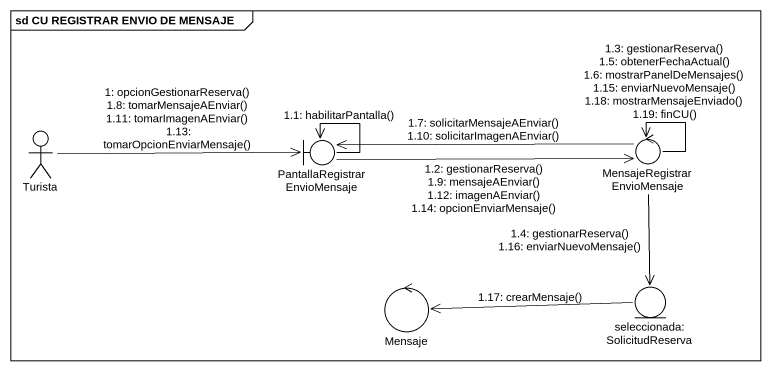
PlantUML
@startuml
mainframe sd CU REGISTRAR ENVIO DE MENSAJE
actor Turista
boundary "PantallaRegistrarEnvioMensaje" as PantallaRegistrarEnvioMensaj
control MensajeRegistrarEnvioMensaje
control Mensaje
entity "seleccionada:SolicitudReserva" as seleccionada
Turista -right-> PantallaRegistrarEnvioMensaj : 1: opcionGestionarReserva()\n1.8: tomarMensajeAEnviar()\n1.11: tomarImagenAEnviar()\n1.13: tomarOpcionEnviarMensaje()
PantallaRegistrarEnvioMensaj --> PantallaRegistrarEnvioMensaj : 1.1: habilitarPantalla()
PantallaRegistrarEnvioMensaj -right-> MensajeRegistrarEnvioMensaje : 1.2: gestionarReserva()\n1.9: mensajeAEnviar()\n1.12: imagenAEnviar()\n1.14: opcionEnviarMensaje()
MensajeRegistrarEnvioMensaje --> MensajeRegistrarEnvioMensaje : 1.3: gestionarReserva()\n1.5: obtenerFechaActual()\n1.6: mostrarPanelDeMensajes()\n1.15: enviarNuevoMensaje()\n1.18: mostrarMensajeEnviado()\n1.19: finCU()
MensajeRegistrarEnvioMensaje --> seleccionada : 1.4: gestionarReserva()\n1.16: enviarNuevoMensaje()
MensajeRegistrarEnvioMensaje -left-> PantallaRegistrarEnvioMensaj : 1.7: solicitarMensajeAEnviar()\n1.10: solicitarImagenAEnviar()
seleccionada -left-> Mensaje : 1.17: crearMensaje()
@enduml
